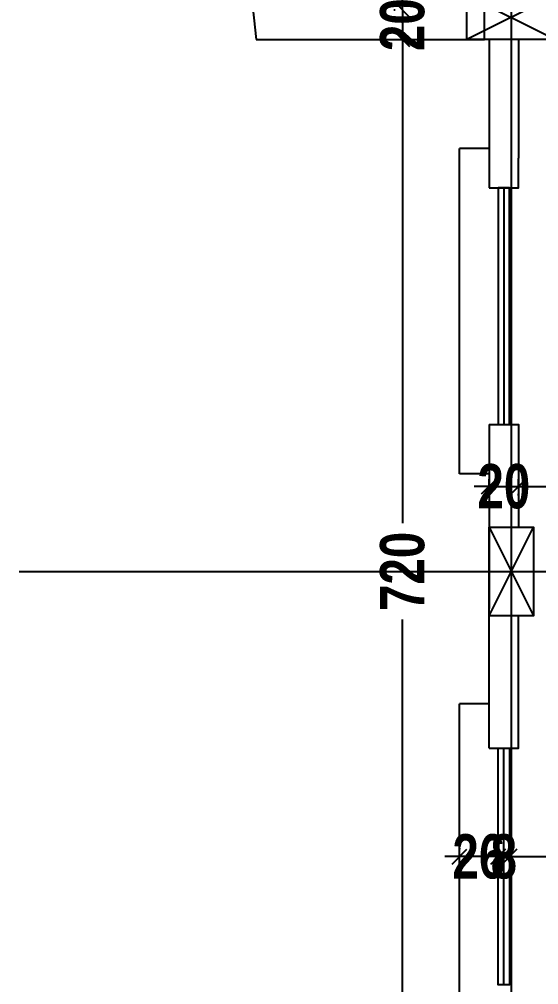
# Model space of a CAD drawing. Extents: x 285329 to 658348, y -83126 to -16980.
# Drawn here: x 358492 to 358843, y -40478 to -39825 of the extents above; entities that cross this region are included whole.
import ezdxf

# ---------------------------------------------------------------- set-up
doc = ezdxf.new("R2010")
doc.units = 0
doc.layers.get('0').update_dxf_attribs({"linetype": 'CONTINUOUS'})
doc.layers.get('DEFPOINTS').update_dxf_attribs({"color": 9, "linetype": 'CONTINUOUS'})
for name, color, linetype in [('AXIS', 1, 'CONTINUOUS'), ('COLUMN', 5, 'CONTINUOUS'), ('FURNITURE', 4, 'CONTINUOUS'), ('WALL', 7, 'CONTINUOUS'), ('WALL1', 2, 'CONTINUOUS')]:
    doc.layers.add(name, color=color, linetype=linetype)
doc.layers.add('VIS', color=8, linetype='CONTINUOUS', lineweight=18)
doc.styles.add('CITYBLUEPRINT', font='cityb___.ttf', dxfattribs={"width": 0.8})
doc.dimstyles.new('50', dxfattribs={"dimtxt": 30, "dimasz": 10, "dimexe": 5, "dimexo": 6, "dimgap": 5, "dimtad": 0, "dimdec": 0, "dimdsep": 46, "dimtxsty": 'CITYBLUEPRINT', "dimblk1": 'OBLIQUE', "dimblk2": 'OBLIQUE', "dimsah": 1, "dimcen": 0.05, "dimdle": 0.03, "dimclre": 22, "dimclrt": 7, "dimadec": 0, "dimazin": 0, "dimtfac": 1, "dimtdec": 0, "dimtix": 1, "dimtmove": 0, "dimatfit": 3, "dimldrblk": 'OBLIQUE', "dimfxl": 1, "dimtolj": 1, "dimtzin": 0, "dimarcsym": 0})

# ---------------------------------------------------------------- blocks, each defined once
blk = doc.blocks.new('COLUMN')
at = {"layer": 'AXIS'}
for p, q in [((236924.7, -9644.26), (236984.7, -9674.26)), ((236984.7, -9644.26), (236924.7, -9674.26))]:
    blk.add_line(p, q, dxfattribs=at)
at = {"layer": 'COLUMN'}
blk.add_lwpolyline([(236924.7, -9644.26), (236984.7, -9644.26), (236984.7, -9674.26), (236924.7, -9674.26)], close=True, dxfattribs=at)
blk = doc.blocks.new('_Oblique')
at = {"color": 0, "lineweight": -2}
blk.add_line((-0.5, -0.5), (0.5, 0.5), dxfattribs=at)
blk = doc.blocks.new('*D2530')
at = {"layer": 'DEFPOINTS', "color": 0, "linetype": 'Continuous', "lineweight": 5, "transparency": 16777216}
for p in [(358750.93, -39818.54), (358750.88, -39838.54), (358750.93, -39838.54)]:
    blk.add_point(p, dxfattribs=at)
at = {"layer": 'VIS', "color": 0, "linetype": 'Continuous', "lineweight": -2, "transparency": 16777216}
for p, q in [((358750.88, -39818.54), (358750.88, -39808.54)), ((358750.88, -39818.54), (358750.88, -39838.54)), ((358750.88, -39838.54), (358750.88, -39848.54))]:
    blk.add_line(p, q, dxfattribs=at)
at = {"layer": 'VIS', "color": 22, "linetype": 'Continuous', "lineweight": -2, "transparency": 16777216}
for p, q in [((358744.93, -39818.54), (358745.88, -39818.54)), ((358744.93, -39838.54), (358745.88, -39838.54))]:
    blk.add_line(p, q, dxfattribs=at)
at = {"layer": 'VIS', "color": 0, "linetype": 'Continuous', "lineweight": -2, "transparency": 16777216, "xscale": 10, "yscale": 10, "zscale": 10}
for p, rotation in [((358750.88, -39818.54), 270), ((358750.88, -39838.54), 90)]:
    blk.add_blockref('_Oblique', p, dxfattribs=dict(at, rotation=rotation))
at = {"layer": 'VIS', "color": 7, "linetype": 'Continuous', "lineweight": 5, "transparency": 16777216, "insert": (358750.88, -39828.54), "char_height": 30, "attachment_point": 5, "rotation": 90, "style": 'CITYBLUEPRINT'}
blk.add_mtext('\\A1;20', dxfattribs=at)
blk = doc.blocks.new('*D2531')
at = {"layer": 'DEFPOINTS', "color": 0, "linetype": 'Continuous', "lineweight": 5, "transparency": 16777216}
for p in [(358750.93, -39838.54), (358750.88, -40558.04), (358750.93, -40558.04)]:
    blk.add_point(p, dxfattribs=at)
at = {"layer": 'VIS', "color": 22, "linetype": 'Continuous', "lineweight": -2, "transparency": 16777216}
for p, q in [((358744.93, -39838.54), (358745.88, -39838.54)), ((358744.93, -40558.04), (358745.88, -40558.04))]:
    blk.add_line(p, q, dxfattribs=at)
at = {"layer": 'VIS', "color": 0, "linetype": 'Continuous', "lineweight": -2, "transparency": 16777216}
for p, q in [((358750.88, -39838.51), (358750.88, -40165.66)), ((358750.88, -40558.07), (358750.88, -40230.92))]:
    blk.add_line(p, q, dxfattribs=at)
at = {"layer": 'VIS', "color": 0, "linetype": 'Continuous', "lineweight": -2, "transparency": 16777216, "xscale": 10, "yscale": 10, "zscale": 10}
for p, rotation in [((358750.88, -39838.54), 90), ((358750.88, -40558.04), 270)]:
    blk.add_blockref('_Oblique', p, dxfattribs=dict(at, rotation=rotation))
at = {"layer": 'VIS', "color": 7, "linetype": 'Continuous', "lineweight": 5, "transparency": 16777216, "insert": (358750.88, -40198.29), "char_height": 30, "attachment_point": 5, "rotation": 90, "style": 'CITYBLUEPRINT'}
blk.add_mtext('\\A1;720', dxfattribs=at)
blk = doc.blocks.new('*D2602')
at = {"layer": 'DEFPOINTS', "color": 0, "linetype": 'Continuous', "lineweight": 5, "transparency": 16777216}
for p in [(358829.46, -40140.88), (358809.46, -40147.25), (358829.46, -40147.25)]:
    blk.add_point(p, dxfattribs=at)
at = {"layer": 'VIS', "color": 22, "linetype": 'Continuous', "lineweight": -2, "transparency": 16777216}
for p, q in [((358809.46, -40141.25), (358809.46, -40135.88)), ((358829.46, -40141.25), (358829.46, -40135.88))]:
    blk.add_line(p, q, dxfattribs=at)
at = {"layer": 'VIS', "color": 0, "linetype": 'Continuous', "lineweight": -2, "transparency": 16777216}
for p, q in [((358809.46, -40140.88), (358799.46, -40140.88)), ((358809.46, -40140.88), (358829.46, -40140.88)), ((358829.46, -40140.88), (358839.46, -40140.88))]:
    blk.add_line(p, q, dxfattribs=at)
at = {"layer": 'VIS', "color": 0, "linetype": 'Continuous', "lineweight": -2, "transparency": 16777216, "xscale": 10, "yscale": 10, "zscale": 10}
blk.add_blockref('_Oblique', (358809.46, -40140.88), dxfattribs=at)
at = {"layer": 'VIS', "color": 0, "linetype": 'Continuous', "lineweight": -2, "transparency": 16777216, "xscale": 10, "yscale": 10, "zscale": 10, "rotation": 180}
blk.add_blockref('_Oblique', (358829.46, -40140.88), dxfattribs=at)
at = {"layer": 'VIS', "color": 7, "linetype": 'Continuous', "lineweight": 5, "transparency": 16777216, "insert": (358819.46, -40140.88), "char_height": 30, "attachment_point": 5, "style": 'CITYBLUEPRINT'}
blk.add_mtext('\\A1;20', dxfattribs=at)
blk = doc.blocks.new('*D2687')
at = {"layer": 'DEFPOINTS', "color": 0, "linetype": 'Continuous', "lineweight": 5, "transparency": 16777216}
for p in [(358823.29, -40391.25), (358823.29, -40391.55), (359246.96, -40391.55)]:
    blk.add_point(p, dxfattribs=at)
at = {"layer": 'VIS', "color": 22, "linetype": 'Continuous', "lineweight": -2, "transparency": 16777216}
for p, q in [((358823.29, -40385.55), (358823.29, -40386.25)), ((359246.96, -40385.55), (359246.96, -40386.25))]:
    blk.add_line(p, q, dxfattribs=at)
at = {"layer": 'VIS', "color": 0, "linetype": 'Continuous', "lineweight": -2, "transparency": 16777216}
for p, q in [((358823.26, -40391.25), (359005.2, -40391.25)), ((359246.99, -40391.25), (359065.05, -40391.25))]:
    blk.add_line(p, q, dxfattribs=at)
at = {"layer": 'VIS', "color": 0, "linetype": 'Continuous', "lineweight": -2, "transparency": 16777216, "xscale": 10, "yscale": 10, "zscale": 10, "rotation": 180}
blk.add_blockref('_Oblique', (358823.29, -40391.25), dxfattribs=at)
at = {"layer": 'VIS', "color": 0, "linetype": 'Continuous', "lineweight": -2, "transparency": 16777216, "xscale": 10, "yscale": 10, "zscale": 10}
blk.add_blockref('_Oblique', (359246.96, -40391.25), dxfattribs=at)
at = {"layer": 'VIS', "color": 7, "linetype": 'Continuous', "lineweight": 5, "transparency": 16777216, "insert": (359035.12, -40391.25), "char_height": 30, "attachment_point": 5, "style": 'CITYBLUEPRINT'}
blk.add_mtext('\\A1;424', dxfattribs=at)
blk = doc.blocks.new('*D2688')
at = {"layer": 'DEFPOINTS', "color": 0, "linetype": 'Continuous', "lineweight": 5, "transparency": 16777216}
for p in [(358815.63, -40391.25), (358815.63, -40391.55), (358823.29, -40391.55)]:
    blk.add_point(p, dxfattribs=at)
at = {"layer": 'VIS', "color": 22, "linetype": 'Continuous', "lineweight": -2, "transparency": 16777216}
for p, q in [((358815.63, -40385.55), (358815.63, -40386.25)), ((358823.29, -40385.55), (358823.29, -40386.25))]:
    blk.add_line(p, q, dxfattribs=at)
at = {"layer": 'VIS', "color": 0, "linetype": 'Continuous', "lineweight": -2, "transparency": 16777216}
for p, q in [((358815.63, -40391.25), (358805.63, -40391.25)), ((358823.29, -40391.25), (358815.63, -40391.25)), ((358823.29, -40391.25), (358833.29, -40391.25))]:
    blk.add_line(p, q, dxfattribs=at)
at = {"layer": 'VIS', "color": 0, "linetype": 'Continuous', "lineweight": -2, "transparency": 16777216, "xscale": 10, "yscale": 10, "zscale": 10}
blk.add_blockref('_Oblique', (358815.63, -40391.25), dxfattribs=at)
at = {"layer": 'VIS', "color": 0, "linetype": 'Continuous', "lineweight": -2, "transparency": 16777216, "xscale": 10, "yscale": 10, "zscale": 10, "rotation": 180}
blk.add_blockref('_Oblique', (358823.29, -40391.25), dxfattribs=at)
at = {"layer": 'VIS', "color": 7, "linetype": 'Continuous', "lineweight": 5, "transparency": 16777216, "insert": (358819.46, -40391.25), "char_height": 30, "attachment_point": 5, "style": 'CITYBLUEPRINT'}
blk.add_mtext('\\A1;8', dxfattribs=at)
blk = doc.blocks.new('*D2689')
at = {"layer": 'DEFPOINTS', "color": 0, "linetype": 'Continuous', "lineweight": 5, "transparency": 16777216}
for p in [(358789.46, -40391.25), (358789.46, -40391.55), (358815.63, -40391.55)]:
    blk.add_point(p, dxfattribs=at)
at = {"layer": 'VIS', "color": 22, "linetype": 'Continuous', "lineweight": -2, "transparency": 16777216}
for p, q in [((358789.46, -40385.55), (358789.46, -40386.25)), ((358815.63, -40385.55), (358815.63, -40386.25))]:
    blk.add_line(p, q, dxfattribs=at)
at = {"layer": 'VIS', "color": 0, "linetype": 'Continuous', "lineweight": -2, "transparency": 16777216}
for p, q in [((358789.46, -40391.25), (358779.46, -40391.25)), ((358815.63, -40391.25), (358789.46, -40391.25)), ((358815.63, -40391.25), (358825.63, -40391.25))]:
    blk.add_line(p, q, dxfattribs=at)
at = {"layer": 'VIS', "color": 0, "linetype": 'Continuous', "lineweight": -2, "transparency": 16777216, "xscale": 10, "yscale": 10, "zscale": 10}
blk.add_blockref('_Oblique', (358789.46, -40391.25), dxfattribs=at)
at = {"layer": 'VIS', "color": 0, "linetype": 'Continuous', "lineweight": -2, "transparency": 16777216, "xscale": 10, "yscale": 10, "zscale": 10, "rotation": 180}
blk.add_blockref('_Oblique', (358815.63, -40391.25), dxfattribs=at)
at = {"layer": 'VIS', "color": 7, "linetype": 'Continuous', "lineweight": 5, "transparency": 16777216, "insert": (358802.54, -40391.25), "char_height": 30, "attachment_point": 5, "style": 'CITYBLUEPRINT'}
blk.add_mtext('\\A1;26', dxfattribs=at)
blk = doc.blocks.new('*D2700')
at = {"layer": 'DEFPOINTS', "color": 0, "linetype": 'Continuous', "lineweight": 5, "transparency": 16777216}
for p in [(358829.46, -40140.88), (358829.46, -40140.88), (359246.96, -40140.89)]:
    blk.add_point(p, dxfattribs=at)
at = {"layer": 'VIS', "color": 22, "linetype": 'Continuous', "lineweight": -2, "transparency": 16777216}
for p, q in [((359246.96, -40134.89), (359246.96, -40135.88)), ((358829.46, -40146.88), (358829.46, -40145.88))]:
    blk.add_line(p, q, dxfattribs=at)
at = {"layer": 'VIS', "color": 0, "linetype": 'Continuous', "lineweight": -2, "transparency": 16777216}
for p, q in [((358829.43, -40140.88), (359013.74, -40140.88)), ((359246.99, -40140.88), (359062.68, -40140.88))]:
    blk.add_line(p, q, dxfattribs=at)
at = {"layer": 'VIS', "color": 0, "linetype": 'Continuous', "lineweight": -2, "transparency": 16777216, "xscale": 10, "yscale": 10, "zscale": 10, "rotation": 180}
blk.add_blockref('_Oblique', (358829.46, -40140.88), dxfattribs=at)
at = {"layer": 'VIS', "color": 0, "linetype": 'Continuous', "lineweight": -2, "transparency": 16777216, "xscale": 10, "yscale": 10, "zscale": 10}
blk.add_blockref('_Oblique', (359246.96, -40140.88), dxfattribs=at)
at = {"layer": 'VIS', "color": 7, "linetype": 'Continuous', "lineweight": 5, "transparency": 16777216, "insert": (359038.21, -40140.88), "char_height": 30, "attachment_point": 5, "style": 'CITYBLUEPRINT'}
blk.add_mtext('\\A1;417', dxfattribs=at)

msp = doc.modelspace()

# ---------------------------------------------------------------- linework, layer by layer
at = {"layer": 'AXIS'}
for p, q in [((358824.44, -39110.66), (358824.46, -42687.54)), ((358491.62, -40198.29), (360818.48, -40198.29))]:
    msp.add_line(p, q, dxfattribs=at)
at = {"layer": 'FURNITURE', "ltscale": 3}
for p, q in [((358809.46, -39912.34), (358789.46, -39912.34)), ((358789.46, -40132.34), (358789.46, -39912.34)), ((358809.46, -40132.34), (358789.46, -40132.34)), ((358809.46, -40287.86), (358789.46, -40287.86)), ((358789.46, -40507.86), (358789.46, -40287.86))]:
    msp.add_line(p, q, dxfattribs=at)
for points in [[(358815.63, -40098.89), (358823.29, -40098.89), (358823.29, -39938.89), (358815.63, -39938.89)], [(358815.63, -40317.86), (358823.29, -40317.86), (358823.29, -40477.86), (358815.63, -40477.86)]]:
    msp.add_lwpolyline(points, close=True, dxfattribs=at)
at = {"layer": 'WALL', "linetype": 'Continuous', "ltscale": 3}
for p, q in [((358608.55, -39436.08), (358651.83, -39838.54)), ((358806.46, -39838.54), (358806.46, -39818.54)), ((358651.83, -39838.54), (358791.46, -39838.54)), ((358791.46, -39838.54), (358806.46, -39838.54))]:
    msp.add_line(p, q, dxfattribs=at)
for points in [[(358809.46, -39838.54), (358809.46, -39938.89)], [(358809.46, -39838.54), (358809.46, -39938.89)], [(358829.46, -39838.54), (358829.46, -39918.89)], [(358829.46, -39840.88), (358829.46, -39918.89)], [(358809.46, -39938.89), (358829.46, -39938.89), (358829.46, -39938.89), (358829.46, -39918.89), (358829.46, -39918.89)], [(358809.46, -39938.89), (358829.46, -39938.89), (358829.46, -39938.89), (358829.46, -39918.89), (358829.46, -39918.89)], [(358809.46, -40098.89), (358809.46, -40223.37)], [(358809.46, -40098.89), (358829.46, -40098.89), (358829.46, -40098.89), (358829.46, -40118.89), (358829.46, -40118.89)], [(358809.46, -40098.89), (358809.46, -40223.37)], [(358809.46, -40098.89), (358829.46, -40098.89), (358829.46, -40098.89), (358829.46, -40118.89), (358829.46, -40118.89)], [(358829.46, -40118.89), (358829.46, -40168.29)], [(358809.46, -40317.86), (358809.46, -40223.37)], [(358809.46, -40317.86), (358809.46, -40223.37)], [(358829.46, -40297.86), (358829.46, -40228.29)], [(358809.46, -40317.86), (358829.46, -40317.86), (358829.46, -40317.86), (358829.46, -40297.86), (358829.46, -40297.86)], [(358809.46, -40317.86), (358829.46, -40317.86), (358829.46, -40317.86), (358829.46, -40297.86), (358829.46, -40297.86)]]:
    msp.add_lwpolyline(points, dxfattribs=at)
at = {"layer": 'WALL1'}
for p, q in [((358819.46, -39938.89), (358819.46, -40098.89)), ((358819.46, -40477.86), (358819.46, -40317.86))]:
    msp.add_line(p, q, dxfattribs=at)

# ---------------------------------------------------------------- block references
at = {"layer": 'WALL', "linetype": 'Continuous'}
msp.add_blockref('COLUMN', (121869.76, -30164.29), dxfattribs=at)
at = {"layer": 'WALL', "linetype": 'Continuous', "rotation": 90}
msp.add_blockref('COLUMN', (349165.2, -277152.99), dxfattribs=at)

# ---------------------------------------------------------------- dimensions: what is measured, and where the dimension line sits
at = {"layer": 'VIS', "linetype": 'Continuous', "lineweight": 5}
for base, p1, p2, picture, middle in [((358750.88, -39838.54), (358750.93, -39818.54), (358750.93, -39838.54), '*D2530', (358750.88, -39828.54)), ((358750.8839, -40558.0436), (358750.9266, -39838.5418), (358750.9266, -40558.0436), '*D2531', (358750.8839, -40198.2927))]:
    dim = msp.add_linear_dim(base=base, p1=p1, p2=p2, angle=90, dimstyle='50', override={"dimtmove": 1}, dxfattribs=at)
    dim.commit()
    dim.dimension.update_dxf_attribs({"geometry": picture, "text_midpoint": middle})
dim = msp.add_linear_dim(base=(358829.46, -40140.88), p1=(358809.46, -40147.25), p2=(358829.46, -40147.25), dimstyle='50', dxfattribs=at)
dim.commit()
dim.dimension.update_dxf_attribs({"geometry": '*D2602', "text_midpoint": (358819.46, -40140.88)})
for base, p1, p2, picture, middle in [((358829.45827653, -40140.88000835), (359246.95827653, -40140.89249489), (358829.45827653, -40140.88000835), '*D2700', (359038.20827653, -40140.88000835)), ((358789.46, -40391.25), (358815.63, -40391.55), (358789.46, -40391.55), '*D2689', (358802.54, -40391.25)), ((358815.63, -40391.25), (358823.29, -40391.55), (358815.63, -40391.55), '*D2688', (358819.46, -40391.25)), ((358823.29, -40391.25), (359246.96, -40391.55), (358823.29, -40391.55), '*D2687', (359035.12, -40391.25))]:
    dim = msp.add_linear_dim(base=base, p1=p1, p2=p2, dimstyle='50', override={"dimtmove": 1}, dxfattribs=at)
    dim.commit()
    dim.dimension.update_dxf_attribs({"geometry": picture, "text_midpoint": middle})

doc.saveas('drawing.dxf')
